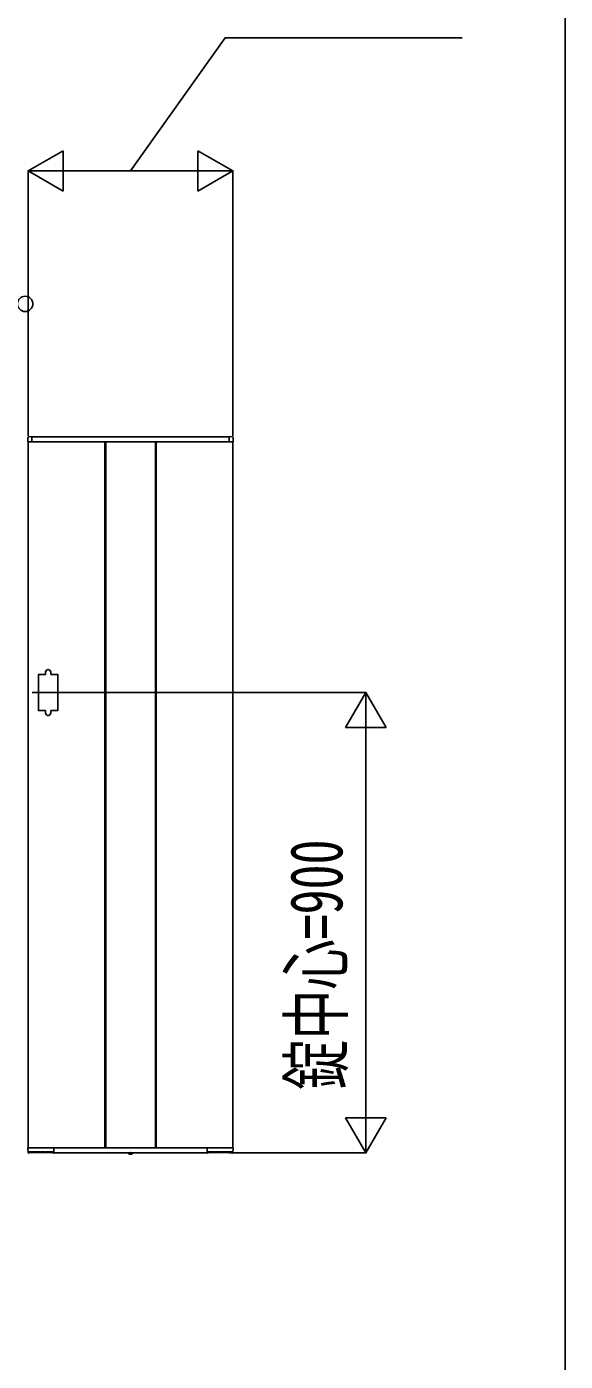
# Model space of a CAD drawing. Units: millimetres, scale not verified. Extents: x -14718 to 14718, y -10395 to 10395.
# Drawn here: x -7520 to -6467, y -5195 to -2585 of the extents above; entities that cross this region are included whole.
import ezdxf
from ezdxf.enums import TextEntityAlignment as Align

# ---------------------------------------------------------------- set-up
doc = ezdxf.new("R2010")
doc.units = ezdxf.units.MM
doc.header["$LTSCALE"] = 40
for name, color, linetype in [('0-1_USER1', 3, 'Continuous'), ('0-4_YKK_A1', 4, 'Continuous'), ('0-5_YKK_D', 6, 'Continuous')]:
    doc.layers.add(name, color=color, linetype=linetype)
doc.styles.add('ＭＳ ゴシック', font='')
doc.styles.get('ＭＳ ゴシック').set_extended_font_data('MS Gothic')

msp = doc.modelspace()

# ---------------------------------------------------------------- linework, layer by layer
at = {"layer": '0-1_USER1'}
msp.add_line((-6467.43, 1112.5), (-6467.43, -8187.5), dxfattribs=at)
at = {"layer": '0-4_YKK_A1'}
for p, q in [((-7517.93, -3388.87), (-7517.93, -3397)), ((-7516.52, -3387.37), (-7510.96, -3387.03)), ((-7510.43, -3387.5), (-7124.43, -3387.5)), ((-7510.43, -3397.5), (-7510.43, -3387.5)), ((-7510.43, -3397.2), (-7510.43, -3387.53)), ((-7124.43, -3397.5), (-7124.43, -3387.5)), ((-7124.43, -3397.2), (-7124.43, -3387.53)), ((-7118.34, -3387.37), (-7123.9, -3387.03)), ((-7116.93, -3388.87), (-7116.93, -3397)), ((-7517.43, -3397.5), (-7517.43, -4777.5)), ((-7517.43, -3397.5), (-7117.43, -3397.5)), ((-7510.43, -3397.5), (-7517.43, -3397.5)), ((-7517.43, -3397.5), (-7510.73, -3397.5)), ((-7510.73, -3397.5), (-7510.73, -3397.5)), ((-7367.43, -3397.5), (-7367.43, -4777.5)), ((-7365.93, -3397.5), (-7365.93, -4777.5)), ((-7268.93, -3397.5), (-7268.93, -4777.5)), ((-7267.43, -3397.5), (-7267.43, -4777.5)), ((-7124.43, -3397.5), (-7117.43, -3397.5)), ((-7117.43, -3397.5), (-7124.13, -3397.5)), ((-7124.13, -3397.5), (-7124.13, -3397.5)), ((-7117.43, -3397.5), (-7117.43, -4777.5)), ((-7483.43, -3852.5), (-7483.43, -3847.5)), ((-7473.43, -3852.5), (-7473.43, -3847.5)), ((-7446.93, -3887.5), (-7509.93, -3887.5)), ((-7483.43, -3922.5), (-7483.43, -3927.5)), ((-7473.43, -3922.5), (-7473.43, -3927.5)), ((-7517.32, -4787.53), (-7517.9, -4778.03)), ((-7517.43, -4777.5), (-7117.43, -4777.5)), ((-7510.43, -4777.5), (-7517.43, -4777.5)), ((-7467.73, -4777.5), (-7517.4, -4777.5)), ((-7516.07, -4788), (-7516.82, -4788)), ((-7515.57, -4787.51), (-7515.54, -4785.69)), ((-7515.56, -4787), (-7469.26, -4787)), ((-7494.64, -4785.4), (-7515.23, -4785.4)), ((-7494.32, -4785.69), (-7494.31, -4786.51)), ((-7492.59, -4786.51), (-7492.57, -4785.69)), ((-7485.6, -4785.4), (-7492.26, -4785.4)), ((-7485.29, -4785.69), (-7485.27, -4786.51)), ((-7483.55, -4786.51), (-7483.54, -4785.69)), ((-7469.6, -4785.4), (-7483.23, -4785.4)), ((-7473.33, -4785.4), (-7473.31, -4786.51)), ((-7469.29, -4785.69), (-7469.26, -4787.49)), ((-7467.93, -4787.98), (-7468.76, -4787.98)), ((-7467.43, -4777.5), (-7467.43, -4787.5)), ((-7467.43, -4777.8), (-7467.43, -4787.48)), ((-7467.43, -4787.5), (-7167.43, -4787.5)), ((-7321.34, -4788), (-7321.25, -4787.5)), ((-7321.34, -4788), (-7321.17, -4788.97)), ((-7321.34, -4788), (-7313.52, -4788)), ((-7321.25, -4787.5), (-7313.61, -4787.5)), ((-7317.43, -4791.7), (-7317.43, -4787.5)), ((-7313.52, -4788), (-7313.69, -4788.97)), ((-7313.52, -4788), (-7313.61, -4787.5)), ((-7167.43, -4777.5), (-7167.43, -4787.5)), ((-7167.43, -4777.8), (-7167.43, -4787.48)), ((-7167.13, -4777.5), (-7117.46, -4777.5)), ((-7166.93, -4787.98), (-7166.11, -4787.98)), ((-7165.57, -4785.69), (-7165.61, -4787.49)), ((-7119.3, -4787), (-7165.6, -4787)), ((-7165.26, -4785.4), (-7151.64, -4785.4)), ((-7161.53, -4785.4), (-7161.55, -4786.51)), ((-7151.31, -4786.51), (-7151.32, -4785.69)), ((-7149.57, -4785.69), (-7149.59, -4786.51)), ((-7149.26, -4785.4), (-7142.6, -4785.4)), ((-7142.27, -4786.51), (-7142.29, -4785.69)), ((-7140.54, -4785.69), (-7140.55, -4786.51)), ((-7140.23, -4785.4), (-7119.64, -4785.4)), ((-7119.29, -4787.51), (-7119.32, -4785.69)), ((-7118.79, -4788), (-7118.04, -4788)), ((-7117.54, -4787.53), (-7116.96, -4778.03))]:
    msp.add_line(p, q, dxfattribs=at)
for points in [[(-7483.43, -3852.5), (-7497.43, -3852.5), (-7497.43, -3922.5), (-7483.43, -3922.5)], [(-7473.43, -3922.5), (-7459.43, -3922.5), (-7459.43, -3852.5), (-7473.43, -3852.5)], [(-7515.23, -4785.4), (-7515.36, -4785.43), (-7515.44, -4785.48), (-7515.48, -4785.53), (-7515.51, -4785.59), (-7515.53, -4785.64), (-7515.54, -4785.69)], [(-7494.32, -4785.69), (-7494.33, -4785.65), (-7494.34, -4785.6), (-7494.36, -4785.55), (-7494.4, -4785.51), (-7494.44, -4785.46), (-7494.52, -4785.42), (-7494.64, -4785.4)], [(-7492.26, -4785.4), (-7492.39, -4785.43), (-7492.47, -4785.48), (-7492.52, -4785.53), (-7492.55, -4785.59), (-7492.57, -4785.64), (-7492.57, -4785.69)], [(-7485.29, -4785.69), (-7485.29, -4785.65), (-7485.3, -4785.6), (-7485.33, -4785.55), (-7485.36, -4785.51), (-7485.41, -4785.46), (-7485.48, -4785.42), (-7485.6, -4785.4)], [(-7483.23, -4785.4), (-7483.36, -4785.43), (-7483.44, -4785.48), (-7483.48, -4785.53), (-7483.51, -4785.59), (-7483.53, -4785.64), (-7483.54, -4785.69)], [(-7469.29, -4785.69), (-7469.29, -4785.65), (-7469.3, -4785.6), (-7469.33, -4785.55), (-7469.36, -4785.51), (-7469.41, -4785.46), (-7469.48, -4785.42), (-7469.6, -4785.4)], [(-7319.73, -4790.08), (-7318.58, -4787.76), (-7317.43, -4787.15)], [(-7315.13, -4790.08), (-7316.29, -4787.76), (-7317.43, -4787.15)], [(-7165.57, -4785.69), (-7165.57, -4785.65), (-7165.56, -4785.6), (-7165.53, -4785.55), (-7165.5, -4785.51), (-7165.45, -4785.46), (-7165.38, -4785.42), (-7165.26, -4785.4)], [(-7151.64, -4785.4), (-7151.5, -4785.43), (-7151.43, -4785.48), (-7151.38, -4785.53), (-7151.35, -4785.59), (-7151.33, -4785.64), (-7151.32, -4785.69)], [(-7149.57, -4785.69), (-7149.57, -4785.65), (-7149.56, -4785.6), (-7149.53, -4785.55), (-7149.5, -4785.51), (-7149.45, -4785.46), (-7149.38, -4785.42), (-7149.26, -4785.4)], [(-7142.6, -4785.4), (-7142.47, -4785.43), (-7142.39, -4785.48), (-7142.34, -4785.53), (-7142.31, -4785.59), (-7142.3, -4785.64), (-7142.29, -4785.69)], [(-7140.54, -4785.69), (-7140.53, -4785.65), (-7140.52, -4785.6), (-7140.5, -4785.55), (-7140.47, -4785.51), (-7140.42, -4785.46), (-7140.34, -4785.42), (-7140.23, -4785.4)], [(-7119.64, -4785.4), (-7119.5, -4785.43), (-7119.43, -4785.48), (-7119.38, -4785.53), (-7119.35, -4785.59), (-7119.33, -4785.64), (-7119.32, -4785.69)]]:
    msp.add_lwpolyline(points, dxfattribs=at)
for centre, radius, start, end in [((-7516.43, -3388.87), 1.5, 93.5, 180), ((-7510.93, -3387.53), 0.5, 0, 93.5), ((-7123.93, -3387.53), 0.5, 86.5, 180), ((-7118.43, -3388.87), 1.5, 0, 86.5), ((-7517.43, -3397), 0.5, 180, 270), ((-7510.73, -3397.2), 0.3, 270, 0), ((-7124.13, -3397.2), 0.3, 180, 270), ((-7117.43, -3397), 0.5, 270, 0), ((-7478.43, -3847.5), 5, 0, 180), ((-7478.43, -3927.5), 5, 180, 0), ((-7517.4, -4778), 0.5, 90, 183.5), ((-7516.82, -4787.5), 0.5, 183.5, 269.21081), ((-7516.07, -4787.5), 0.5, 269.18971, 359), ((-7493.81, -4786.5), 0.5, 181, 270), ((-7493.09, -4786.5), 0.5, 270, 359), ((-7484.77, -4786.5), 0.5, 181, 270), ((-7484.05, -4786.5), 0.5, 270, 359), ((-7472.81, -4786.5), 0.5, 181, 270), ((-7468.76, -4787.48), 0.5, 181.0014, 270.00152), ((-7467.93, -4787.48), 0.5, 270, 0), ((-7467.73, -4777.8), 0.3, 0, 90), ((-7320.28, -4788.82), 0.9, 190, 239.36409), ((-7317.43, -4784), 6.5, 239.36409, 300.63591), ((-7314.58, -4788.82), 0.9, 300.63591, 350), ((-7167.13, -4777.8), 0.3, 90, 180), ((-7166.93, -4787.48), 0.5, 180, 270), ((-7166.11, -4787.48), 0.5, 269.99848, 358.9986), ((-7162.05, -4786.5), 0.5, 270, 359), ((-7150.81, -4786.5), 0.5, 181, 270), ((-7150.09, -4786.5), 0.5, 270, 359), ((-7141.77, -4786.5), 0.5, 181, 270), ((-7141.05, -4786.5), 0.5, 270, 359), ((-7118.79, -4787.5), 0.5, 181, 270.81029), ((-7118.04, -4787.5), 0.5, 270.78919, 356.5), ((-7117.46, -4778), 0.5, 356.5, 90)]:
    msp.add_arc(centre, radius, start, end, dxfattribs=at)
at = {"layer": '0-5_YKK_D'}
for p, q in [((-7517.43, -2867.5), (-7449.01, -2828)), ((-7449.01, -2907), (-7449.01, -2828)), ((-7117.43, -2867.5), (-7185.85, -2828)), ((-7185.85, -2828), (-7185.85, -2907)), ((-7517.43, -3385.5), (-7517.43, -2866.5)), ((-7517.43, -2867.5), (-7449.01, -2907)), ((-7517.43, -2867.5), (-7380.6, -2867.5)), ((-7438.43, -2867.5), (-7196.43, -2867.5)), ((-7117.43, -2867.5), (-7254.26, -2867.5)), ((-7117.43, -2867.5), (-7185.85, -2907)), ((-7117.43, -3385.5), (-7117.43, -2866.5)), ((-7456.93, -3887.5), (-6856.43, -3887.5)), ((-6857.43, -3887.5), (-6896.93, -3955.92)), ((-6857.43, -3887.5), (-6817.93, -3955.92)), ((-6857.43, -3887.5), (-6857.43, -4024.33)), ((-6896.93, -3955.92), (-6817.93, -3955.92)), ((-6857.43, -3966.5), (-6857.43, -4708.5)), ((-6857.43, -4787.5), (-6857.43, -4650.67)), ((-6857.43, -4787.5), (-6896.93, -4719.08)), ((-6817.93, -4719.08), (-6896.93, -4719.08)), ((-6857.43, -4787.5), (-6817.93, -4719.08)), ((-7123.93, -4787.5), (-6856.43, -4787.5))]:
    msp.add_line(p, q, dxfattribs=at)
msp.add_lwpolyline([(-7317.43, -2867.5), (-7132.43, -2607.5), (-6669.36, -2607.5)], dxfattribs=at)
msp.add_circle((-7523.43, -3127.5), 15, dxfattribs=at)

# ---------------------------------------------------------------- texts
at = {"layer": '0-5_YKK_D', "style": 'ＭＳ ゴシック', "width": 0.7}
msp.add_text('錠中心=900', height=102.6, rotation=90, dxfattribs=at).set_placement((-6872.43, -4664.17), align=Align.BOTTOM_LEFT)

doc.saveas('drawing.dxf')
